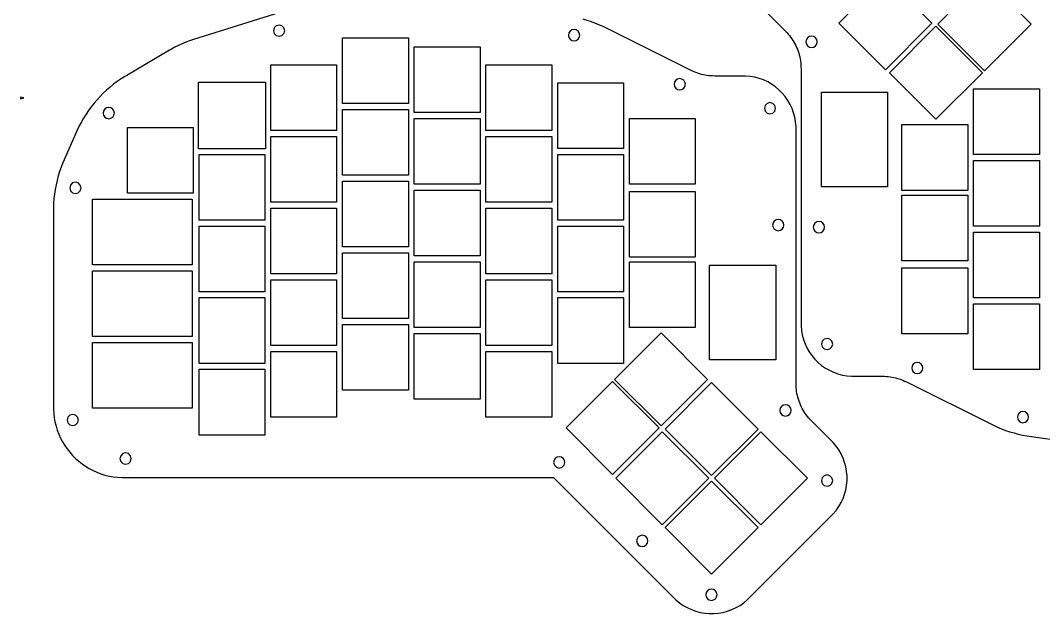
# Model space of a CAD drawing. Extents: x -1 to 514, y 19 to 842.
# Drawn here: x -1 to 288.9, y 397.8 to 566 of the extents above; entities that cross this region are included whole.
import ezdxf

# ---------------------------------------------------------------- set-up
doc = ezdxf.new("R2010")
doc.units = 0

msp = doc.modelspace()

# ---------------------------------------------------------------- linework, layer by layer
at = {"layer": 'Layer 1'}
for p, q in [((230.901521, 565.203063), (244.084634, 578.386176)), ((244.084634, 578.386176), (257.267482, 565.203063)), ((258.958696, 564.896412), (272.141809, 578.07926)), ((272.141809, 578.07926), (285.324921, 564.896412)), ((83.372231, 571.667184), (48.00939, 560.616345)), ((209.642806, 569.063594), (215.69038, 563.01602)), ((159.600974, 565.973357), (158.40162, 566.324459)), ((160.786835, 565.579393), (159.600974, 565.973357)), ((161.95788, 565.143361), (160.786835, 565.579393)), ((70.874379, 563.8817), (70.66002, 563.081701)), ((70.66002, 563.081701), (70.874379, 562.281702)), ((71.460019, 564.46734), (70.874379, 563.8817)), ((72.260019, 564.681699), (71.460019, 564.46734)), ((73.060018, 564.46734), (72.260019, 564.681699)), ((73.645658, 563.8817), (73.060018, 564.46734)), ((73.860017, 563.081701), (73.645658, 563.8817)), ((73.645658, 562.281702), (73.860017, 563.081701)), ((73.860017, 563.081701), (73.860017, 563.081701)), ((154.389719, 562.427882), (154.263983, 561.80509)), ((154.732612, 562.93646), (154.389719, 562.427882)), ((155.24119, 563.279353), (154.732612, 562.93646)), ((155.863981, 563.405088), (155.24119, 563.279353)), ((156.486773, 563.279353), (155.863981, 563.405088)), ((156.995351, 562.93646), (156.486773, 563.279353)), ((157.338244, 562.427882), (156.995351, 562.93646)), ((157.46398, 561.80509), (157.338244, 562.427882)), ((163.11252, 564.665788), (161.95788, 565.143361)), ((164.249433, 564.14747), (163.11252, 564.665788)), ((188.841365, 551.851504), (164.249433, 564.14747)), ((215.69038, 563.01602), (216.145727, 562.54321)), ((216.145727, 562.54321), (216.520906, 562.123582)), ((244.084634, 552.020215), (230.901521, 565.203063)), ((257.267482, 565.203063), (244.084634, 552.020215)), ((245.20673, 551.144181), (258.389843, 564.327294)), ((258.389843, 564.327294), (271.572691, 551.144181)), ((272.141809, 551.713299), (258.958696, 564.896412)), ((285.324921, 564.896412), (272.141809, 551.713299)), ((45.864151, 559.828682), (44.812169, 559.382595)), ((46.93042, 560.240108), (45.864151, 559.828682)), ((48.00939, 560.616345), (46.93042, 560.240108)), ((70.874379, 562.281702), (71.460019, 561.696062)), ((71.460019, 561.696062), (72.260019, 561.481703)), ((72.260019, 561.481703), (73.060018, 561.696062)), ((73.060018, 561.696062), (73.645658, 562.281702)), ((90.258268, 542.381021), (90.258268, 561.024597)), ((90.258268, 561.024597), (108.901844, 561.024597)), ((108.901844, 561.024597), (108.901844, 542.381021)), ((154.263983, 561.80509), (154.389719, 561.182299)), ((154.389719, 561.182299), (154.732612, 560.673721)), ((154.732612, 560.673721), (155.24119, 560.330828)), ((155.24119, 560.330828), (155.863981, 560.205092)), ((155.863981, 560.205092), (156.486773, 560.330828)), ((156.486773, 560.330828), (156.995351, 560.673721)), ((156.995351, 560.673721), (157.338244, 561.182299)), ((157.338244, 561.182299), (157.46398, 561.80509)), ((157.46398, 561.80509), (157.46398, 561.80509)), ((216.520906, 562.123582), (216.879945, 561.690195)), ((216.879945, 561.690195), (217.222316, 561.243843)), ((217.222316, 561.243843), (217.548017, 560.784792)), ((217.548017, 560.784792), (217.856256, 560.314099)), ((217.856256, 560.314099), (218.146769, 559.832028)), ((218.146769, 559.832028), (218.419025, 559.339375)), ((221.6834, 560.536268), (221.557135, 559.914068)), ((221.557135, 559.914068), (221.6834, 559.291867)), ((221.557135, 559.914068), (221.557135, 559.914068)), ((222.026413, 561.044247), (221.6834, 560.536268)), ((222.534787, 561.386676), (222.026413, 561.044247)), ((223.157132, 561.512225), (222.534787, 561.386676)), ((223.779477, 561.386676), (223.157132, 561.512225)), ((224.287851, 561.044247), (223.779477, 561.386676)), ((224.630864, 560.536268), (224.287851, 561.044247)), ((224.757129, 559.914068), (224.630864, 560.536268)), ((224.630864, 559.291867), (224.757129, 559.914068)), ((41.258819, 557.55221), (29.103347, 550.401854)), ((41.751208, 557.841928), (41.258819, 557.55221)), ((42.754771, 558.388821), (41.751208, 557.841928)), ((43.775268, 558.902641), (42.754771, 558.388821)), ((44.812169, 559.382595), (43.775268, 558.902641)), ((110.578242, 539.841024), (110.578242, 558.4846)), ((110.578242, 558.4846), (129.221819, 558.4846)), ((129.221819, 558.4846), (129.221819, 539.841024)), ((218.419025, 559.339375), (218.672495, 558.836932)), ((218.672495, 558.836932), (218.90718, 558.325493)), ((218.90718, 558.325493), (219.122551, 557.805587)), ((219.122551, 557.805587), (219.318342, 557.278009)), ((219.318342, 557.278009), (219.49429, 556.743286)), ((219.49429, 556.743286), (219.650129, 556.202743)), ((221.6834, 559.291867), (222.026413, 558.783888)), ((222.026413, 558.783888), (222.534787, 558.441459)), ((222.534787, 558.441459), (223.157132, 558.31591)), ((223.157132, 558.31591), (223.779477, 558.441459)), ((223.779477, 558.441459), (224.287851, 558.783888)), ((224.287851, 558.783888), (224.630864, 559.291867)), ((219.650129, 556.202743), (219.785596, 555.656379)), ((219.785596, 555.656379), (219.900425, 555.105518)), ((219.900425, 555.105518), (219.994881, 554.550687)), ((219.994881, 554.550687), (220.06817, 553.992682)), ((220.06817, 553.992682), (220.120822, 553.432559)), ((69.938293, 534.76103), (69.938293, 553.404607)), ((69.938293, 553.404607), (88.58187, 553.404607)), ((88.58187, 553.404607), (88.58187, 534.76103)), ((130.898217, 534.76103), (130.898217, 553.404607)), ((130.898217, 553.404607), (149.541793, 553.404607)), ((149.541793, 553.404607), (149.541793, 534.76103)), ((189.405985, 551.58163), (188.841365, 551.851504)), ((189.898109, 551.367582), (189.405985, 551.58163)), ((190.397642, 551.171262), (189.898109, 551.367582)), ((190.903789, 550.992933), (190.397642, 551.171262)), ((191.416022, 550.832595), (190.903789, 550.992933)), ((191.933546, 550.690779), (191.416022, 550.832595)), ((220.120822, 553.432559), (220.152308, 552.870585)), ((220.152308, 552.870585), (220.164743, 552.212832)), ((220.164743, 552.212832), (220.164743, 479.38054)), ((258.389843, 537.961333), (245.20673, 551.144181)), ((271.572691, 551.144181), (258.389843, 537.961333)), ((25.394952, 547.890168), (24.392182, 547.080808)), ((26.426561, 548.662221), (25.394952, 547.890168)), ((27.485951, 549.39538), (26.426561, 548.662221)), ((28.572064, 550.089382), (27.485951, 549.39538)), ((29.103347, 550.401854), (28.572064, 550.089382)), ((49.465919, 548.400813), (49.467771, 548.410602)), ((49.465919, 529.604837), (49.465919, 548.400813)), ((49.466978, 548.414042), (49.46883, 548.416952)), ((49.467771, 548.410602), (49.466978, 548.414042)), ((49.46883, 548.416952), (49.470417, 548.426742)), ((49.470417, 548.426742), (49.483382, 548.441823)), ((49.483382, 548.441823), (49.493171, 548.459021)), ((49.493171, 548.459021), (49.499521, 548.461402)), ((49.499521, 548.461402), (49.504019, 548.466694)), ((49.504019, 548.466694), (49.523598, 548.470134)), ((49.523598, 548.470134), (49.542119, 548.477013)), ((49.542119, 548.477013), (68.338095, 548.477013)), ((68.338095, 548.477013), (68.34815, 548.475161)), ((68.34815, 548.475161), (68.351325, 548.47569)), ((68.351325, 548.47569), (68.354235, 548.474102)), ((68.354235, 548.474102), (68.364289, 548.47225)), ((68.364289, 548.47225), (68.37937, 548.45955)), ((68.37937, 548.45955), (68.396568, 548.449761)), ((68.396568, 548.449761), (68.39895, 548.443146)), ((68.39895, 548.443146), (68.404241, 548.438913)), ((68.404241, 548.438913), (68.407681, 548.419334)), ((68.407681, 548.419334), (68.414295, 548.400813)), ((68.414295, 548.400813), (68.414295, 529.604837)), ((151.218191, 529.681037), (151.218191, 548.324613)), ((151.218191, 548.324613), (169.861768, 548.324613)), ((169.861768, 548.324613), (169.861768, 529.681037)), ((184.331199, 548.515604), (184.204934, 547.893404)), ((184.204934, 547.893404), (184.331199, 547.271203)), ((184.674212, 549.023583), (184.331199, 548.515604)), ((185.182585, 549.366012), (184.674212, 549.023583)), ((185.804931, 549.491561), (185.182585, 549.366012)), ((186.427276, 549.366012), (185.804931, 549.491561)), ((186.935649, 549.023583), (186.427276, 549.366012)), ((187.278662, 548.515604), (186.935649, 549.023583)), ((187.404928, 547.893404), (187.278662, 548.515604)), ((187.278662, 547.271203), (187.404928, 547.893404)), ((187.404928, 547.893404), (187.404928, 547.893404)), ((192.455833, 550.567483), (191.933546, 550.690779)), ((192.982353, 550.462973), (192.455833, 550.567483)), ((193.512048, 550.377248), (192.982353, 550.462973)), ((194.044654, 550.310308), (193.512048, 550.377248)), ((194.579111, 550.262419), (194.044654, 550.310308)), ((195.115157, 550.233844), (194.579111, 550.262419)), ((195.740895, 550.222731), (195.115157, 550.233844)), ((204.452555, 550.222731), (195.740895, 550.222731)), ((205.753245, 550.108961), (204.452555, 550.222731)), ((207.038854, 549.882213), (205.753245, 550.108961)), ((208.299857, 549.544341), (207.038854, 549.882213)), ((209.526463, 549.097725), (208.299857, 549.544341)), ((210.709679, 548.546069), (209.526463, 549.097725)), ((211.840242, 547.893343), (210.709679, 548.546069)), ((212.909686, 547.144573), (211.840242, 547.893343)), ((22.480041, 545.35414), (21.572786, 544.438947)), ((23.420104, 546.235201), (22.480041, 545.35414)), ((24.392182, 547.080808), (23.420104, 546.235201)), ((184.331199, 547.271203), (184.674212, 546.763224)), ((184.674212, 546.763224), (185.182585, 546.420795)), ((185.182585, 546.420795), (185.804931, 546.295246)), ((185.804931, 546.295246), (186.427276, 546.420795)), ((186.427276, 546.420795), (186.935649, 546.763224)), ((186.935649, 546.763224), (187.278662, 547.271203)), ((213.909545, 546.30558), (212.909686, 547.144573)), ((214.832676, 545.38245), (213.909545, 546.30558)), ((215.671933, 544.382326), (214.832676, 545.38245)), ((225.93715, 545.594288), (244.643433, 545.594288)), ((225.93715, 518.771922), (225.93715, 545.594288)), ((244.643433, 545.594288), (244.643433, 518.771922)), ((269.052802, 546.584887), (287.696379, 546.584887)), ((269.052802, 527.94131), (269.052802, 546.584887)), ((287.696379, 546.584887), (287.696379, 527.94131)), ((0, 544.000291), (-0.999999, 544.214603)), ((-0.999999, 544.214603), (-0.999999, 543.785979)), ((-0.999999, 543.785979), (0, 544.000291)), ((19.862786, 542.511725), (19.062422, 541.502076)), ((20.700191, 543.491211), (19.862786, 542.511725)), ((21.572786, 544.438947), (20.700191, 543.491211)), ((108.901844, 542.381021), (90.258268, 542.381021)), ((210.56581, 542.472534), (209.98017, 541.886894)), ((211.365809, 542.686893), (210.56581, 542.472534)), ((212.165808, 542.472534), (211.365809, 542.686893)), ((212.751448, 541.886894), (212.165808, 542.472534)), ((216.420703, 543.312882), (215.671933, 544.382326)), ((217.073429, 542.182319), (216.420703, 543.312882)), ((217.625084, 540.999368), (217.073429, 542.182319)), ((17.575466, 539.398112), (16.891148, 538.306178)), ((18.299365, 540.463852), (17.575466, 539.398112)), ((19.062422, 541.502076), (18.299365, 540.463852)), ((22.527886, 540.321278), (22.401621, 539.699078)), ((22.401621, 539.699078), (22.527886, 539.076877)), ((22.870899, 540.829257), (22.527886, 540.321278)), ((23.379273, 541.171686), (22.870899, 540.829257)), ((24.001618, 541.297235), (23.379273, 541.171686)), ((24.623963, 541.171686), (24.001618, 541.297235)), ((25.132336, 540.829257), (24.623963, 541.171686)), ((25.47535, 540.321278), (25.132336, 540.829257)), ((25.601615, 539.699078), (25.47535, 540.321278)), ((25.47535, 539.076877), (25.601615, 539.699078)), ((25.601615, 539.699078), (25.601615, 539.699078)), ((90.258268, 522.061046), (90.258268, 540.704623)), ((90.258268, 540.704623), (108.901844, 540.704623)), ((108.901844, 540.704623), (108.901844, 522.061046)), ((129.221819, 539.841024), (110.578242, 539.841024)), ((209.98017, 541.886894), (209.765811, 541.086895)), ((209.765811, 541.086895), (209.98017, 540.286896)), ((209.98017, 540.286896), (210.56581, 539.701256)), ((210.56581, 539.701256), (211.365809, 539.486897)), ((211.365809, 539.486897), (212.165808, 539.701256)), ((212.165808, 539.701256), (212.751448, 540.286896)), ((212.965807, 541.086895), (212.751448, 541.886894)), ((212.751448, 540.286896), (212.965807, 541.086895)), ((212.965807, 541.086895), (212.965807, 541.086895)), ((218.071701, 539.772497), (217.625084, 540.999368)), ((218.409573, 538.511494), (218.071701, 539.772497)), ((16.247577, 537.189902), (15.645571, 536.050872)), ((16.891148, 538.306178), (16.247577, 537.189902)), ((22.527886, 539.076877), (22.870899, 538.568898)), ((22.870899, 538.568898), (23.379273, 538.226469)), ((23.379273, 538.226469), (24.001618, 538.10092)), ((24.001618, 538.10092), (24.623963, 538.226469)), ((24.623963, 538.226469), (25.132336, 538.568898)), ((25.132336, 538.568898), (25.47535, 539.076877)), ((110.578242, 519.521049), (110.578242, 538.164626)), ((110.578242, 538.164626), (129.221819, 538.164626)), ((129.221819, 538.164626), (129.221819, 519.521049)), ((171.538165, 519.521049), (171.538165, 538.164626)), ((171.538165, 538.164626), (190.181742, 538.164626)), ((190.181742, 538.164626), (190.181742, 519.521049)), ((218.636056, 537.225885), (218.409573, 538.511494)), ((218.749827, 535.92546), (218.636056, 537.225885)), ((248.732828, 536.424899), (267.376405, 536.424899)), ((248.732828, 517.781323), (248.732828, 536.424899)), ((267.376405, 536.424899), (267.376405, 517.781323)), ((15.085845, 534.889882), (11.017802, 525.591377)), ((15.645571, 536.050872), (15.085845, 534.889882)), ((29.298345, 516.981053), (29.298345, 535.624629)), ((29.298345, 535.624629), (47.941921, 535.624629)), ((47.941921, 535.624629), (47.941921, 516.981053)), ((88.58187, 534.76103), (69.938293, 534.76103)), ((149.541793, 534.76103), (130.898217, 534.76103)), ((218.749827, 463.093168), (218.749827, 535.92546)), ((69.938293, 514.441056), (69.938293, 533.084632)), ((69.938293, 533.084632), (88.58187, 533.084632)), ((88.58187, 533.084632), (88.58187, 514.441056)), ((130.898217, 514.441056), (130.898217, 533.084632)), ((130.898217, 533.084632), (149.541793, 533.084632)), ((149.541793, 533.084632), (149.541793, 514.441056)), ((49.472798, 529.586051), (49.465919, 529.604837)), ((49.476238, 529.566737), (49.472798, 529.586051)), ((49.48153, 529.562239), (49.476238, 529.566737)), ((49.483646, 529.555624), (49.48153, 529.562239)), ((49.500844, 529.545835), (49.483646, 529.555624)), ((49.51619, 529.533135), (49.500844, 529.545835)), ((49.52598, 529.531283), (49.51619, 529.533135)), ((49.52889, 529.529695), (49.52598, 529.531283)), ((49.53233, 529.530224), (49.52889, 529.529695)), ((49.542119, 529.528637), (49.53233, 529.530224)), ((68.338095, 529.528637), (49.542119, 529.528637)), ((49.618319, 509.361062), (49.618319, 528.004639)), ((49.618319, 528.004639), (68.261896, 528.004639)), ((68.261896, 528.004639), (68.261896, 509.361062)), ((68.356616, 529.535251), (68.338095, 529.528637)), ((68.376195, 529.538691), (68.356616, 529.535251)), ((68.380693, 529.543983), (68.376195, 529.538691)), ((68.387043, 529.546364), (68.380693, 529.543983)), ((68.397098, 529.563562), (68.387043, 529.546364)), ((68.409797, 529.578643), (68.397098, 529.563562)), ((68.411385, 529.588432), (68.409797, 529.578643)), ((68.413237, 529.591607), (68.411385, 529.588432)), ((68.414295, 529.604837), (68.412708, 529.594782)), ((68.412708, 529.594782), (68.413237, 529.591607)), ((169.861768, 529.681037), (151.218191, 529.681037)), ((151.218191, 509.361062), (151.218191, 528.004639)), ((151.218191, 528.004639), (169.861768, 528.004639)), ((169.861768, 528.004639), (169.861768, 509.361062)), ((287.696379, 527.94131), (269.052802, 527.94131)), ((11.017802, 525.591377), (10.537981, 524.372179)), ((269.052802, 526.264912), (287.696379, 526.264912)), ((269.052802, 507.621336), (269.052802, 526.264912)), ((287.696379, 526.264912), (287.696379, 507.621336)), ((9.716954, 521.883511), (9.376938, 520.61801)), ((10.104144, 523.135518), (9.716954, 521.883511)), ((10.537981, 524.372179), (10.104144, 523.135518)), ((108.901844, 522.061046), (90.258268, 522.061046)), ((9.084627, 519.340339), (8.84039, 518.052878)), ((9.376938, 520.61801), (9.084627, 519.340339)), ((13.183746, 519.295443), (12.969387, 518.495444)), ((13.769386, 519.881082), (13.183746, 519.295443)), ((14.569385, 520.095442), (13.769386, 519.881082)), ((15.369384, 519.881082), (14.569385, 520.095442)), ((15.955024, 519.295443), (15.369384, 519.881082)), ((16.169383, 518.495444), (15.955024, 519.295443)), ((90.258268, 501.73287), (90.258268, 520.376446)), ((90.258268, 520.376446), (108.901844, 520.376446)), ((108.901844, 520.376446), (108.901844, 501.73287)), ((129.221819, 519.521049), (110.578242, 519.521049)), ((190.181742, 519.521049), (171.538165, 519.521049)), ((8.644599, 516.757215), (8.497517, 515.454938)), ((8.84039, 518.052878), (8.644599, 516.757215)), ((12.969387, 518.495444), (13.183746, 517.695445)), ((13.183746, 517.695445), (13.769386, 517.109805)), ((13.769386, 517.109805), (14.569385, 516.895446)), ((14.569385, 516.895446), (15.369384, 517.109805)), ((15.369384, 517.109805), (15.955024, 517.695445)), ((15.955024, 517.695445), (16.169383, 518.495444)), ((16.169383, 518.495444), (16.169383, 518.495444)), ((47.941921, 516.981053), (29.298345, 516.981053)), ((110.578242, 499.201075), (110.578242, 517.844651)), ((110.578242, 517.844651), (129.221819, 517.844651)), ((129.221819, 517.844651), (129.221819, 499.201075)), ((171.538165, 517.472912), (190.181742, 517.472912)), ((171.538165, 498.829336), (171.538165, 517.472912)), ((190.181742, 517.472912), (190.181742, 498.829336)), ((244.643433, 518.771922), (225.93715, 518.771922)), ((267.376405, 517.781323), (248.732828, 517.781323)), ((248.732828, 516.476664), (267.376405, 516.476664)), ((248.732828, 497.833088), (248.732828, 516.476664)), ((267.376405, 516.476664), (267.376405, 497.833088)), ((8.399357, 514.148162), (8.350224, 512.838741)), ((8.497517, 515.454938), (8.399357, 514.148162)), ((19.455857, 496.661078), (19.455857, 515.304655)), ((19.455857, 515.304655), (47.624422, 515.304655)), ((47.624422, 515.304655), (47.624422, 496.661078)), ((88.58187, 514.441056), (69.938293, 514.441056)), ((149.541793, 514.441056), (130.898217, 514.441056)), ((8.350224, 512.838741), (8.350197, 512.183369)), ((8.350197, 512.183369), (8.350197, 455.689871)), ((69.938293, 494.121081), (69.938293, 512.764658)), ((69.938293, 512.764658), (88.58187, 512.764658)), ((88.58187, 512.764658), (88.58187, 494.121081)), ((130.898217, 494.121081), (130.898217, 512.764658)), ((130.898217, 512.764658), (149.541793, 512.764658)), ((149.541793, 512.764658), (149.541793, 494.121081)), ((68.261896, 509.361062), (49.618319, 509.361062)), ((49.618319, 489.041088), (49.618319, 507.684664)), ((49.618319, 507.684664), (68.261896, 507.684664)), ((68.261896, 507.684664), (68.261896, 489.041088)), ((169.861768, 509.361062), (151.218191, 509.361062)), ((151.218191, 507.684664), (169.861768, 507.684664)), ((151.218191, 489.041088), (151.218191, 507.684664)), ((169.861768, 507.684664), (169.861768, 489.041088)), ((212.219655, 508.56889), (212.093919, 507.946099)), ((212.093919, 507.946099), (212.219655, 507.323307)), ((212.562547, 509.077468), (212.219655, 508.56889)), ((212.219655, 507.323307), (212.562547, 506.814729)), ((213.071125, 509.420361), (212.562547, 509.077468)), ((213.693917, 509.546097), (213.071125, 509.420361)), ((214.316708, 509.420361), (213.693917, 509.546097)), ((214.825286, 509.077468), (214.316708, 509.420361)), ((215.168179, 508.56889), (214.825286, 509.077468)), ((214.825286, 506.814729), (215.168179, 507.323307)), ((215.293915, 507.946099), (215.168179, 508.56889)), ((215.168179, 507.323307), (215.293915, 507.946099)), ((215.293915, 507.946099), (215.293915, 507.946099)), ((223.746391, 507.982693), (223.620655, 507.359901)), ((223.620655, 507.359901), (223.746391, 506.73711)), ((223.620655, 507.359901), (223.620655, 507.359901)), ((224.089284, 508.491271), (223.746391, 507.982693)), ((224.597862, 508.834164), (224.089284, 508.491271)), ((225.220653, 508.959899), (224.597862, 508.834164)), ((225.843445, 508.834164), (225.220653, 508.959899)), ((226.352023, 508.491271), (225.843445, 508.834164)), ((226.694915, 507.982693), (226.352023, 508.491271)), ((226.820651, 507.359901), (226.694915, 507.982693)), ((226.694915, 506.73711), (226.820651, 507.359901)), ((287.696379, 507.621336), (269.052802, 507.621336)), ((212.562547, 506.814729), (213.071125, 506.471836)), ((213.071125, 506.471836), (213.693917, 506.346101)), ((213.693917, 506.346101), (214.316708, 506.471836)), ((214.316708, 506.471836), (214.825286, 506.814729)), ((223.746391, 506.73711), (224.089284, 506.228532)), ((224.089284, 506.228532), (224.597862, 505.885639)), ((224.597862, 505.885639), (225.220653, 505.759903)), ((225.220653, 505.759903), (225.843445, 505.885639)), ((225.843445, 505.885639), (226.352023, 506.228532)), ((226.352023, 506.228532), (226.694915, 506.73711)), ((269.052802, 505.944938), (287.696379, 505.944938)), ((269.052802, 487.301361), (269.052802, 505.944938)), ((287.696379, 505.944938), (287.696379, 487.301361)), ((108.901844, 501.73287), (90.258268, 501.73287)), ((90.258268, 481.421097), (90.258268, 500.064674)), ((90.258268, 500.064674), (108.901844, 500.064674)), ((108.901844, 500.064674), (108.901844, 481.421097)), ((129.221819, 499.201075), (110.578242, 499.201075)), ((190.181742, 498.829336), (171.538165, 498.829336)), ((47.624422, 496.661078), (19.455857, 496.661078)), ((110.578242, 478.881101), (110.578242, 497.524677)), ((110.578242, 497.524677), (129.221819, 497.524677)), ((129.221819, 497.524677), (129.221819, 478.881101)), ((171.538165, 497.524677), (190.181742, 497.524677)), ((171.538165, 478.881101), (171.538165, 497.524677)), ((190.181742, 497.524677), (190.181742, 478.881101)), ((194.271137, 496.534078), (212.97742, 496.534078)), ((194.271137, 469.711712), (194.271137, 496.534078)), ((212.97742, 496.534078), (212.97742, 469.711712)), ((267.376405, 497.833088), (248.732828, 497.833088)), ((248.732828, 495.784951), (267.376405, 495.784951)), ((248.732828, 477.141374), (248.732828, 495.784951)), ((267.376405, 495.784951), (267.376405, 477.141374)), ((19.455857, 476.341104), (19.455857, 494.98468)), ((19.455857, 494.98468), (47.624422, 494.98468)), ((47.624422, 494.98468), (47.624422, 476.341104)), ((88.58187, 494.121081), (69.938293, 494.121081)), ((149.541793, 494.121081), (130.898217, 494.121081)), ((69.938293, 473.801107), (69.938293, 492.444683)), ((69.938293, 492.444683), (88.58187, 492.444683)), ((88.58187, 492.444683), (88.58187, 473.801107)), ((130.898217, 473.801107), (130.898217, 492.444683)), ((130.898217, 492.444683), (149.541793, 492.444683)), ((149.541793, 492.444683), (149.541793, 473.801107)), ((68.261896, 489.041088), (49.618319, 489.041088)), ((49.618319, 468.721113), (49.618319, 487.36469)), ((49.618319, 487.36469), (68.261896, 487.36469)), ((68.261896, 487.36469), (68.261896, 468.721113)), ((169.861768, 489.041088), (151.218191, 489.041088)), ((151.218191, 487.36469), (169.861768, 487.36469)), ((151.218191, 468.721113), (151.218191, 487.36469)), ((169.861768, 487.36469), (169.861768, 468.721113)), ((287.696379, 487.301361), (269.052802, 487.301361)), ((269.052802, 485.624963), (287.696379, 485.624963)), ((269.052802, 466.981387), (269.052802, 485.624963)), ((287.696379, 485.624963), (287.696379, 466.981387)), ((108.901844, 481.421097), (90.258268, 481.421097)), ((90.258268, 461.101123), (90.258268, 479.744699)), ((90.258268, 479.744699), (108.901844, 479.744699)), ((108.901844, 479.744699), (108.901844, 461.101123)), ((129.221819, 478.881101), (110.578242, 478.881101)), ((190.181742, 478.881101), (171.538165, 478.881101)), ((220.164743, 479.38054), (220.278514, 478.080115)), ((47.624422, 476.341104), (19.455857, 476.341104)), ((110.578242, 458.561126), (110.578242, 477.204703)), ((110.578242, 477.204703), (129.221819, 477.204703)), ((129.221819, 477.204703), (129.221819, 458.561126)), ((167.341879, 464.161819), (180.524727, 477.344667)), ((180.524727, 477.344667), (193.70784, 464.161819)), ((220.278514, 478.080115), (220.504997, 476.794506)), ((220.504997, 476.794506), (220.842869, 475.533503)), ((220.842869, 475.533503), (221.289486, 474.306632)), ((226.748762, 475.604744), (226.163122, 475.019104)), ((227.548761, 475.819103), (226.748762, 475.604744)), ((228.34876, 475.604744), (227.548761, 475.819103)), ((228.9344, 475.019104), (228.34876, 475.604744)), ((267.376405, 477.141374), (248.732828, 477.141374)), ((19.455857, 456.021129), (19.455857, 474.664706)), ((19.455857, 474.664706), (47.624422, 474.664706)), ((47.624422, 474.664706), (47.624422, 456.021129)), ((88.58187, 473.801107), (69.938293, 473.801107)), ((149.541793, 473.801107), (130.898217, 473.801107)), ((221.289486, 474.306632), (221.841141, 473.123681)), ((221.841141, 473.123681), (222.493867, 471.993118)), ((226.163122, 475.019104), (225.948763, 474.219105)), ((225.948763, 474.219105), (226.163122, 473.419106)), ((225.948763, 474.219105), (225.948763, 474.219105)), ((226.163122, 473.419106), (226.748762, 472.833466)), ((226.748762, 472.833466), (227.548761, 472.619107)), ((227.548761, 472.619107), (228.34876, 472.833466)), ((228.34876, 472.833466), (228.9344, 473.419106)), ((229.148759, 474.219105), (228.9344, 475.019104)), ((228.9344, 473.419106), (229.148759, 474.219105)), ((69.938293, 453.481133), (69.938293, 472.124709)), ((69.938293, 472.124709), (88.58187, 472.124709)), ((88.58187, 472.124709), (88.58187, 453.481133)), ((130.898217, 472.124709), (149.541793, 472.124709)), ((130.898217, 453.481133), (130.898217, 472.124709)), ((149.541793, 472.124709), (149.541793, 453.481133)), ((212.97742, 469.711712), (194.271137, 469.711712)), ((222.493867, 471.993118), (223.242637, 470.923674)), ((223.242637, 470.923674), (224.081894, 469.92355)), ((224.081894, 469.92355), (225.005025, 469.00042)), ((68.261896, 468.721113), (49.618319, 468.721113)), ((49.618319, 448.401139), (49.618319, 467.044715)), ((49.618319, 467.044715), (68.261896, 467.044715)), ((68.261896, 467.044715), (68.261896, 448.401139)), ((169.861768, 468.721113), (151.218191, 468.721113)), ((225.005025, 469.00042), (226.004884, 468.161427)), ((226.004884, 468.161427), (227.074328, 467.412657)), ((227.074328, 467.412657), (228.204891, 466.759931)), ((228.204891, 466.759931), (229.388107, 466.208275)), ((251.635908, 468.034797), (251.509642, 467.412596)), ((251.509642, 467.412596), (251.635908, 466.790396)), ((251.509642, 467.412596), (251.509642, 467.412596)), ((251.978921, 468.542776), (251.635908, 468.034797)), ((251.635908, 466.790396), (251.978921, 466.282417)), ((252.487294, 468.885205), (251.978921, 468.542776)), ((253.109639, 469.010754), (252.487294, 468.885205)), ((253.731985, 468.885205), (253.109639, 469.010754)), ((254.240358, 468.542776), (253.731985, 468.885205)), ((254.583371, 468.034797), (254.240358, 468.542776)), ((254.240358, 466.282417), (254.583371, 466.790396)), ((254.709636, 467.412596), (254.583371, 468.034797)), ((254.583371, 466.790396), (254.709636, 467.412596)), ((287.696379, 466.981387), (269.052802, 466.981387)), ((180.524727, 450.978706), (167.341879, 464.161819)), ((193.70784, 464.161819), (180.524727, 450.978706)), ((229.388107, 466.208275), (230.614713, 465.761659)), ((230.614713, 465.761659), (231.875716, 465.423787)), ((231.875716, 465.423787), (233.161325, 465.197039)), ((233.161325, 465.197039), (234.462015, 465.083269)), ((234.462015, 465.083269), (243.173675, 465.083269)), ((243.173675, 465.083269), (243.799413, 465.072156)), ((243.799413, 465.072156), (244.335459, 465.043581)), ((244.335459, 465.043581), (244.869916, 464.995692)), ((244.869916, 464.995692), (245.402522, 464.928752)), ((245.402522, 464.928752), (245.932217, 464.843027)), ((245.932217, 464.843027), (246.458737, 464.738517)), ((246.458737, 464.738517), (246.981024, 464.615221)), ((246.981024, 464.615221), (247.498548, 464.473405)), ((247.498548, 464.473405), (248.010781, 464.313067)), ((248.010781, 464.313067), (248.516928, 464.134738)), ((248.516928, 464.134738), (249.016461, 463.938418)), ((249.016461, 463.938418), (249.508585, 463.72437)), ((251.978921, 466.282417), (252.487294, 465.939988)), ((252.487294, 465.939988), (253.109639, 465.814439)), ((253.109639, 465.814439), (253.731985, 465.939988)), ((253.731985, 465.939988), (254.240358, 466.282417)), ((108.901844, 461.101123), (90.258268, 461.101123)), ((153.589649, 450.409588), (166.772761, 463.592701)), ((166.772761, 463.592701), (179.955874, 450.409588)), ((181.647088, 450.102937), (194.829936, 463.285785)), ((194.829936, 463.285785), (208.013049, 450.102937)), ((218.762262, 462.435415), (218.749827, 463.093168)), ((218.793748, 461.873441), (218.762262, 462.435415)), ((218.8464, 461.313318), (218.793748, 461.873441)), ((218.919689, 460.755313), (218.8464, 461.313318)), ((249.508585, 463.72437), (250.073205, 463.454496)), ((250.073205, 463.454496), (274.665137, 451.15853)), ((129.221819, 458.561126), (110.578242, 458.561126)), ((219.014145, 460.200482), (218.919689, 460.755313)), ((219.128974, 459.649621), (219.014145, 460.200482)), ((219.264441, 459.103257), (219.128974, 459.649621)), ((219.42028, 458.562714), (219.264441, 459.103257)), ((219.596228, 458.027991), (219.42028, 458.562714)), ((219.792019, 457.500413), (219.596228, 458.027991)), ((8.350197, 455.689871), (8.423011, 454.486548)), ((47.624422, 456.021129), (19.455857, 456.021129)), ((214.283706, 456.014133), (214.157441, 455.391932)), ((214.157441, 455.391932), (214.283706, 454.769732)), ((214.626719, 456.522112), (214.283706, 456.014133)), ((215.135093, 456.864541), (214.626719, 456.522112)), ((215.757438, 456.99009), (215.135093, 456.864541)), ((216.379783, 456.864541), (215.757438, 456.99009)), ((216.888157, 456.522112), (216.379783, 456.864541)), ((217.23117, 456.014133), (216.888157, 456.522112)), ((217.357435, 455.391932), (217.23117, 456.014133)), ((217.23117, 454.769732), (217.357435, 455.391932)), ((217.357435, 455.391932), (217.357435, 455.391932)), ((220.00739, 456.980507), (219.792019, 457.500413)), ((220.242075, 456.469068), (220.00739, 456.980507)), ((220.495545, 455.966625), (220.242075, 456.469068)), ((220.767801, 455.473972), (220.495545, 455.966625)), ((221.058314, 454.991901), (220.767801, 455.473972)), ((283.050589, 455.100907), (282.427797, 454.975172)), ((283.67338, 454.975172), (283.050589, 455.100907)), ((8.423011, 454.486548), (8.56832, 453.289574)), ((8.56832, 453.289574), (8.785648, 452.103713)), ((12.42271, 453.461562), (12.208351, 452.661563)), ((12.208351, 452.661563), (12.42271, 451.861564)), ((13.00835, 454.047202), (12.42271, 453.461562)), ((13.808349, 454.261561), (13.00835, 454.047202)), ((14.608348, 454.047202), (13.808349, 454.261561)), ((15.193987, 453.461562), (14.608348, 454.047202)), ((15.408347, 452.661563), (15.193987, 453.461562)), ((15.193987, 451.861564), (15.408347, 452.661563)), ((15.408347, 452.661563), (15.408347, 452.661563)), ((88.58187, 453.481133), (69.938293, 453.481133)), ((149.541793, 453.481133), (130.898217, 453.481133)), ((214.283706, 454.769732), (214.626719, 454.261753)), ((214.626719, 454.261753), (215.135093, 453.919324)), ((215.135093, 453.919324), (215.757438, 453.793775)), ((215.757438, 453.793775), (216.379783, 453.919324)), ((216.379783, 453.919324), (216.888157, 454.261753)), ((216.888157, 454.261753), (217.23117, 454.769732)), ((221.366553, 454.521208), (221.058314, 454.991901)), ((221.692254, 454.062157), (221.366553, 454.521208)), ((222.034625, 453.615805), (221.692254, 454.062157)), ((222.393664, 453.182418), (222.034625, 453.615805)), ((222.768843, 452.76279), (222.393664, 453.182418)), ((223.22419, 452.28998), (222.768843, 452.76279)), ((229.271764, 446.242406), (223.22419, 452.28998)), ((281.576326, 454.123701), (281.45059, 453.50091)), ((281.45059, 453.50091), (281.576326, 452.878118)), ((281.45059, 453.50091), (281.45059, 453.50091)), ((281.919219, 454.632279), (281.576326, 454.123701)), ((281.576326, 452.878118), (281.919219, 452.36954)), ((282.427797, 454.975172), (281.919219, 454.632279)), ((281.919219, 452.36954), (282.427797, 452.026647)), ((284.181958, 454.632279), (283.67338, 454.975172)), ((283.67338, 452.026647), (284.181958, 452.36954)), ((284.524851, 454.123701), (284.181958, 454.632279)), ((284.181958, 452.36954), (284.524851, 452.878118)), ((284.650587, 453.50091), (284.524851, 454.123701)), ((284.524851, 452.878118), (284.650587, 453.50091)), ((8.785648, 452.103713), (9.074176, 450.933198)), ((9.074176, 450.933198), (9.432871, 449.781998)), ((9.432871, 449.781998), (9.860384, 448.654874)), ((12.42271, 451.861564), (13.00835, 451.275924)), ((13.00835, 451.275924), (13.808349, 451.061565)), ((13.808349, 451.061565), (14.608348, 451.275924)), ((14.608348, 451.275924), (15.193987, 451.861564)), ((166.772761, 437.22674), (153.589649, 450.409588)), ((179.955874, 450.409588), (166.772761, 437.22674)), ((167.677106, 436.132954), (180.859954, 449.315802)), ((180.859954, 449.315802), (194.043066, 436.132954)), ((194.829936, 436.919824), (181.647088, 450.102937)), ((208.013049, 450.102937), (194.829936, 436.919824)), ((195.617071, 436.132954), (208.799919, 449.315802)), ((208.799919, 449.315802), (221.983031, 436.132954)), ((274.665137, 451.15853), (275.80205, 450.640212)), ((275.80205, 450.640212), (276.95669, 450.162639)), ((276.95669, 450.162639), (278.127735, 449.726607)), ((278.127735, 449.726607), (279.313596, 449.332643)), ((279.313596, 449.332643), (280.51295, 448.981541)), ((282.427797, 452.026647), (283.050589, 451.900912)), ((283.050589, 451.900912), (283.67338, 452.026647)), ((9.860384, 448.654874), (10.355207, 447.555267)), ((10.355207, 447.555267), (10.915488, 446.487939)), ((10.915488, 446.487939), (11.539216, 445.456066)), ((68.261896, 448.401139), (49.618319, 448.401139)), ((280.51295, 448.981541), (281.723947, 448.673302)), ((281.723947, 448.673302), (282.944997, 448.408719)), ((282.944997, 448.408719), (284.175044, 448.188056)), ((284.175044, 448.188056), (284.793374, 448.099686)), ((284.793374, 448.099686), (323.507423, 442.569107)), ((11.539216, 445.456066), (12.224116, 444.463879)), ((12.224116, 444.463879), (12.967673, 443.51482)), ((12.967673, 443.51482), (13.767164, 442.612327)), ((230.110756, 445.242547), (229.271764, 446.242406)), ((230.859526, 444.173103), (230.110756, 445.242547)), ((231.512252, 443.042539), (230.859526, 444.173103)), ((13.767164, 442.612327), (14.619677, 441.759841)), ((14.619677, 441.759841), (15.522116, 440.960271)), ((15.522116, 440.960271), (16.471176, 440.216793)), ((27.397593, 442.538343), (27.183234, 441.738344)), ((27.183234, 441.738344), (27.397593, 440.938345)), ((27.983233, 443.123983), (27.397593, 442.538343)), ((27.397593, 440.938345), (27.983233, 440.352705)), ((28.783232, 443.338342), (27.983233, 443.123983)), ((29.583231, 443.123983), (28.783232, 443.338342)), ((30.168871, 442.538343), (29.583231, 443.123983)), ((29.583231, 440.352705), (30.168871, 440.938345)), ((30.38323, 441.738344), (30.168871, 442.538343)), ((30.168871, 440.938345), (30.38323, 441.738344)), ((30.38323, 441.738344), (30.38323, 441.738344)), ((150.175759, 441.255432), (150.050023, 440.632641)), ((150.050023, 440.632641), (150.264382, 439.832642)), ((150.518651, 441.76401), (150.175759, 441.255432)), ((151.027229, 442.106903), (150.518651, 441.76401)), ((151.650021, 442.232639), (151.027229, 442.106903)), ((152.272812, 442.106903), (151.650021, 442.232639)), ((152.78139, 441.76401), (152.272812, 442.106903)), ((153.124283, 441.255432), (152.78139, 441.76401)), ((153.03566, 439.832642), (153.250019, 440.632641)), ((153.250019, 440.632641), (153.124283, 441.255432)), ((153.250019, 440.632641), (153.250019, 440.632641)), ((232.063908, 441.859324), (231.512252, 443.042539)), ((232.510524, 440.632717), (232.063908, 441.859324)), ((232.848397, 439.371715), (232.510524, 440.632717)), ((16.471176, 440.216793), (17.463415, 439.531788)), ((17.463415, 439.531788), (18.495156, 438.908165)), ((18.495156, 438.908165), (19.562749, 438.347779)), ((19.562749, 438.347779), (20.662091, 437.853008)), ((20.662091, 437.853008), (21.789479, 437.425442)), ((27.983233, 440.352705), (28.783232, 440.138345)), ((28.783232, 440.138345), (29.583231, 440.352705)), ((150.264382, 439.832642), (150.850022, 439.247002)), ((150.850022, 439.247002), (151.650021, 439.032642)), ((151.650021, 439.032642), (152.45002, 439.247002)), ((152.45002, 439.247002), (153.03566, 439.832642)), ((233.075144, 438.086106), (232.848397, 439.371715)), ((233.188915, 436.785681), (233.075144, 438.086106)), ((21.789479, 437.425442), (22.940415, 437.066932)), ((22.940415, 437.066932), (24.111195, 436.778272)), ((24.111195, 436.778272), (25.297056, 436.56105)), ((25.297056, 436.56105), (26.494029, 436.415529)), ((26.494029, 436.415529), (27.697353, 436.342769)), ((27.697353, 436.342769), (150.068578, 436.342769)), ((150.068578, 436.342769), (184.72022, 401.691921)), ((180.859954, 422.949842), (167.677106, 436.132954)), ((194.043066, 436.132954), (180.859954, 422.949842)), ((181.647088, 422.162972), (194.829936, 435.34582)), ((194.829936, 435.34582), (208.013049, 422.162972)), ((208.799919, 422.949842), (195.617071, 436.132954)), ((221.983031, 436.132954), (208.799919, 422.949842)), ((226.152022, 436.280106), (225.937663, 435.480106)), ((225.937663, 435.480106), (226.152022, 434.680107)), ((226.737662, 436.865746), (226.152022, 436.280106)), ((227.537661, 437.080105), (226.737662, 436.865746)), ((228.337661, 436.865746), (227.537661, 437.080105)), ((228.923301, 436.280106), (228.337661, 436.865746)), ((229.13766, 435.480106), (228.923301, 436.280106)), ((228.923301, 434.680107), (229.13766, 435.480106)), ((229.13766, 435.480106), (229.13766, 435.480106)), ((233.075144, 434.179538), (233.188915, 435.480228)), ((233.188915, 435.480228), (233.188915, 436.785681)), ((226.152022, 434.680107), (226.737662, 434.094467)), ((226.737662, 434.094467), (227.537661, 433.880108)), ((227.537661, 433.880108), (228.337661, 434.094467)), ((228.337661, 434.094467), (228.923301, 434.680107)), ((232.510524, 431.632927), (232.848397, 432.893929)), ((232.848397, 432.893929), (233.075144, 434.179538)), ((230.859526, 428.092542), (231.512252, 429.223105)), ((231.512252, 429.223105), (232.063908, 430.40632)), ((232.063908, 430.40632), (232.510524, 431.632927)), ((229.271764, 426.023238), (230.110756, 427.023097)), ((230.110756, 427.023097), (230.859526, 428.092542)), ((204.939653, 401.691921), (229.271764, 426.023238)), ((194.829936, 408.978536), (181.647088, 422.162972)), ((208.013049, 422.162972), (194.829936, 408.978536)), ((173.686787, 418.986528), (173.560522, 418.364327)), ((173.560522, 418.364327), (173.686787, 417.742127)), ((174.0298, 419.494507), (173.686787, 418.986528)), ((173.686787, 417.742127), (174.0298, 417.234148)), ((174.538173, 419.836936), (174.0298, 419.494507)), ((175.160518, 419.962485), (174.538173, 419.836936)), ((175.782864, 419.836936), (175.160518, 419.962485)), ((176.291237, 419.494507), (175.782864, 419.836936)), ((176.63425, 418.986528), (176.291237, 419.494507)), ((176.291237, 417.234148), (176.63425, 417.742127)), ((176.760515, 418.364327), (176.63425, 418.986528)), ((176.63425, 417.742127), (176.760515, 418.364327)), ((176.760515, 418.364327), (176.760515, 418.364327)), ((174.0298, 417.234148), (174.538173, 416.891719)), ((174.538173, 416.891719), (175.160518, 416.76617)), ((175.160518, 416.76617), (175.782864, 416.891719)), ((175.782864, 416.891719), (176.291237, 417.234148)), ((193.284182, 403.73584), (193.158446, 403.113049)), ((193.158446, 403.113049), (193.284182, 402.490257)), ((193.627075, 404.244418), (193.284182, 403.73584)), ((194.135653, 404.587311), (193.627075, 404.244418)), ((194.758444, 404.713047), (194.135653, 404.587311)), ((195.381236, 404.587311), (194.758444, 404.713047)), ((195.889814, 404.244418), (195.381236, 404.587311)), ((196.232707, 403.73584), (195.889814, 404.244418)), ((196.358443, 403.113049), (196.232707, 403.73584)), ((196.232707, 402.490257), (196.358443, 403.113049)), ((196.358443, 403.113049), (196.358443, 403.113049)), ((184.72022, 401.691921), (185.720343, 400.853193)), ((185.720343, 400.853193), (186.789788, 400.104423)), ((186.789788, 400.104423), (187.920351, 399.450903)), ((193.284182, 402.490257), (193.627075, 401.981679)), ((193.627075, 401.981679), (194.135653, 401.638787)), ((194.135653, 401.638787), (194.758444, 401.513051)), ((194.758444, 401.513051), (195.381236, 401.638787)), ((195.381236, 401.638787), (195.889814, 401.981679)), ((195.889814, 401.981679), (196.232707, 402.490257)), ((201.739786, 399.450903), (202.870349, 400.104423)), ((202.870349, 400.104423), (203.939529, 400.853193)), ((203.939529, 400.853193), (204.939653, 401.691921)), ((187.920351, 399.450903), (189.103302, 398.897924)), ((189.103302, 398.897924), (190.330173, 398.453425)), ((190.330173, 398.453425), (191.591176, 398.114759)), ((191.591176, 398.114759), (192.876784, 397.887217)), ((192.876784, 397.887217), (194.17721, 397.773446)), ((194.17721, 397.773446), (195.482662, 397.773446)), ((195.482662, 397.773446), (196.783088, 397.887217)), ((196.783088, 397.887217), (198.068697, 398.114759)), ((198.068697, 398.114759), (199.329699, 398.453425)), ((199.329699, 398.453425), (200.556571, 398.897924)), ((200.556571, 398.897924), (201.739786, 399.450903))]:
    msp.add_line(p, q, dxfattribs=at)

doc.saveas('drawing.dxf')
